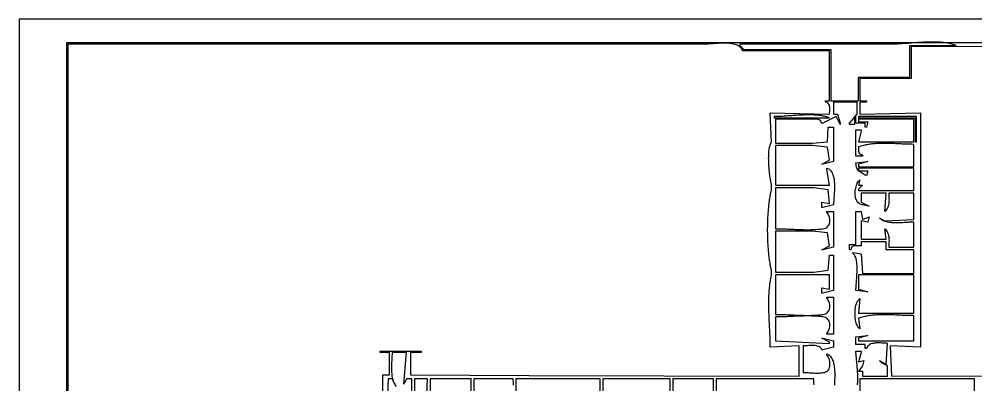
# Model space of a CAD drawing. Header units: metres. Extents: x 0 to 1224, y 0 to 792.
# Drawn here: x 0 to 726, y 514 to 792 of the extents above; entities that cross this region are included whole.
import ezdxf

# ---------------------------------------------------------------- set-up
doc = ezdxf.new("R2010")
doc.units = ezdxf.units.M

msp = doc.modelspace()

# ---------------------------------------------------------------- linework, layer by layer
for points in [[(0, 792), (0, 0), (1224, 0), (1224, 792), (0, 792)], [(36, 774), (36, 17), (1207, 17), (1207, 774), (36, 774)], [(276, 498), (276, 522), (281, 522), (281, 539), (274, 539), (274, 540), (305, 540), (305, 539), (297, 539), (297, 522), (387, 521.5448), (592, 521), (592, 544), (570, 543), (569.997, 543.9567), (569.9883, 544.9192), (569.9743, 545.887), (569.9553, 546.8601), (569.9317, 547.8381), (569.9039, 548.8208), (569.8722, 549.8081), (569.837, 550.7996), (569.7986, 551.7951), (569.7575, 552.7945), (569.714, 553.7975), (569.6685, 554.8038), (569.6213, 555.8132), (569.5728, 556.8255), (569.5233, 557.8406), (569.4733, 558.858), (569.4232, 559.8777), (569.3731, 560.8993), (569.3237, 561.9227), (569.2751, 562.9476), (569.2278, 563.9738), (569.1821, 565.0011), (569.1385, 566.0292), (569.0972, 567.058), (569.0587, 568.0871), (569.0232, 569.1163), (568.9913, 570.1455), (568.9632, 571.1743), (568.9393, 572.2027), (568.92, 573.2302), (568.9056, 574.2568), (568.8966, 575.2821), (568.8932, 576.306), (568.8959, 577.3282), (568.905, 578.3485), (568.9209, 579.3667), (568.9439, 580.3824), (568.9744, 581.3956), (569.0129, 582.406), (569.0596, 583.4132), (569.1149, 584.4173), (569.1792, 585.4177), (569.2528, 586.4145), (569.3362, 587.4073), (569.4296, 588.3958), (569.5336, 589.38), (569.6483, 590.3594), (569.7742, 591.334), (569.9117, 592.3035), (570.0611, 593.2676), (570.2228, 594.2261), (570.3972, 595.1789), (570.5846, 596.1256), (570.7854, 597.066), (571, 598), (571, 601), (570.8097, 601.8211), (570.6257, 602.6599), (570.4479, 603.5156), (570.2764, 604.3878), (570.1111, 605.2758), (569.9521, 606.179), (569.7992, 607.0969), (569.6527, 608.0289), (569.5123, 608.9744), (569.3782, 609.9328), (569.2504, 610.9034), (569.1287, 611.8858), (569.0133, 612.8794), (568.9042, 613.8835), (568.8013, 614.8976), (568.7046, 615.921), (568.6141, 616.9533), (568.5299, 617.9937), (568.452, 619.0418), (568.3802, 620.0969), (568.3147, 621.1585), (568.2555, 622.2259), (568.2025, 623.2986), (568.1557, 624.376), (568.1151, 625.4575), (568.0808, 626.5426), (568.0528, 627.6305), (568.0309, 628.7208), (568.0153, 629.8129), (568.006, 630.9061), (568.0029, 631.9999), (568.006, 633.0937), (568.0153, 634.187), (568.0309, 635.279), (568.0528, 636.3693), (568.0808, 637.4573), (568.1151, 638.5423), (568.1557, 639.6238), (568.2025, 640.7012), (568.2555, 641.7739), (568.3147, 642.8413), (568.3802, 643.9029), (568.452, 644.958), (568.5299, 646.0061), (568.6141, 647.0466), (568.7046, 648.0788), (568.8013, 649.1023), (568.9042, 650.1163), (569.0133, 651.1205), (569.1287, 652.114), (569.2504, 653.0964), (569.3782, 654.0671), (569.5123, 655.0255), (569.6527, 655.9709), (569.7992, 656.9029), (569.9521, 657.8208), (570.1111, 658.7241), (570.2764, 659.6121), (570.4479, 660.4843), (570.6257, 661.34), (570.8097, 662.1788), (571, 663), (571, 666), (570.846, 666.6727), (570.6902, 667.4051), (570.5337, 668.1933), (570.3776, 669.0334), (570.2227, 669.9216), (570.0703, 670.8537), (569.9213, 671.8261), (569.7768, 672.8347), (569.6378, 673.8757), (569.5053, 674.9452), (569.3804, 676.0392), (569.2642, 677.1539), (569.1577, 678.2854), (569.0618, 679.4296), (568.9778, 680.5829), (568.9065, 681.7411), (568.8491, 682.9005), (568.8066, 684.0571), (568.78, 685.2071), (568.7703, 686.3465), (568.7787, 687.4713), (568.8061, 688.5778), (568.8536, 689.662), (568.9223, 690.72), (569.0131, 691.7479), (569.1271, 692.7418), (569.2654, 693.6977), (569.429, 694.6119), (569.6189, 695.4803), (569.8362, 696.2991), (570.0819, 697.0644), (570.3571, 697.7722), (570.6627, 698.4187), (571, 699), (570, 721), (615, 720), (615.0215, 720.9253), (615.0706, 721.8691), (615.1242, 722.8164), (615.1593, 723.752), (615.1527, 724.6608), (615.0813, 725.5276), (614.9221, 726.3373), (614.6519, 727.0748), (614.2477, 727.7249), (613.6864, 728.2726), (612.9448, 728.7026), (612, 729), (612, 730), (615, 730), (615, 768), (549, 768), (548.717, 768.7062), (548.3595, 769.3551), (547.9313, 769.9488), (547.4362, 770.4895), (546.8782, 770.9794), (546.261, 771.4208), (545.5886, 771.8158), (544.8648, 772.1666), (544.0934, 772.4755), (543.2784, 772.7447), (542.4235, 772.9762), (541.5327, 773.1725), (540.6097, 773.3356), (539.6586, 773.4678), (538.6831, 773.5712), (537.687, 773.6481), (536.6743, 773.7007), (535.6488, 773.7311), (534.6144, 773.7417), (533.5749, 773.7345), (532.5342, 773.7118), (531.4962, 773.6758), (530.4647, 773.6287), (529.4435, 773.5728), (528.4366, 773.5101), (527.4478, 773.4429), (526.4809, 773.3734), (525.5399, 773.3039), (524.6285, 773.2365), (523.7507, 773.1734), (522.9103, 773.1168), (522.1112, 773.069), (521.3572, 773.0321), (520.6521, 773.0084), (520, 773), (428, 773), (37, 773)], [(37, 773), (37, 18), (1206, 18)], [(547, 773), (547, 772), (550, 769), (616, 769), (616, 730), (637, 730), (637, 748), (676, 748), (676, 772), (711, 772), (710.2295, 772.3069), (709.4361, 772.5914), (708.6206, 772.8543), (707.784, 773.096), (706.9272, 773.3174), (706.051, 773.519), (705.1564, 773.7015), (704.2442, 773.8657), (703.3154, 774.0121), (702.3708, 774.1415), (701.4114, 774.2545), (700.438, 774.3518), (699.4516, 774.434), (698.4531, 774.5019), (697.4433, 774.556), (696.4231, 774.5971), (695.3935, 774.6258), (694.3553, 774.6427), (693.3095, 774.6487), (692.2569, 774.6442), (691.1985, 774.6301), (690.1351, 774.6069), (689.0677, 774.5753), (687.9971, 774.5361), (686.9243, 774.4898), (685.8501, 774.4371), (684.7754, 774.3787), (683.7012, 774.3153), (682.6283, 774.2476), (681.5576, 774.1761), (680.4901, 774.1017), (679.4267, 774.0248), (678.3681, 773.9463), (677.3154, 773.8667), (676.2695, 773.7868), (675.2312, 773.7072), (674.2014, 773.6286), (673.181, 773.5517), (672.171, 773.477), (671.1722, 773.4053), (670.1855, 773.3373), (669.2119, 773.2737), (668.2522, 773.215), (667.3074, 773.1619), (666.3782, 773.1152), (665.4657, 773.0755), (664.5707, 773.0435), (663.6942, 773.0197), (662.837, 773.005), (662, 773), (547, 773)], [(1206, 773), (677, 771), (677, 747), (638, 747), (638, 730), (643, 730), (643, 729), (638, 729), (638, 720), (684, 721), (684.0895, 632), (684, 543), (661, 544), (662, 521), (1014, 522)], [(636.6033, 652.7423), (636.1058, 653.3209), (635.6763, 654.0039), (635.3133, 654.7788), (635.0155, 655.6333), (634.7815, 656.5549), (634.61, 657.5313), (634.4995, 658.55), (634.4488, 659.5987), (634.4564, 660.6648), (634.5209, 661.7361), (634.6411, 662.8), (634.8156, 663.8443), (635.0429, 664.8564), (635.3217, 665.824), (635.6507, 666.7347), (636.0284, 667.5761), (636.4536, 668.3357), (636.9248, 669.0011), (637.4407, 669.56), (638, 670), (637, 666), (640, 666), (637, 663), (637, 662), (679, 662), (679, 679), (637, 679), (637, 677), (644, 677), (643, 673), (642.0803, 673.6325), (641.2064, 674.192), (640.3804, 674.6966), (639.6046, 675.1642), (638.8811, 675.6128), (638.212, 676.0602), (637.5996, 676.5245), (637.046, 677.0235), (636.5534, 677.5754), (636.1239, 678.1979), (635.7598, 678.9092), (635.4631, 679.727), (635.2362, 680.6695), (635.081, 681.7545), (635, 683), (644, 684), (637, 682), (637, 680), (679, 680), (679, 697), (678.0446, 697.0041), (677.0803, 697.0159), (676.1075, 697.0348), (675.1269, 697.0598), (674.1388, 697.0903), (673.1438, 697.1254), (672.1424, 697.1644), (671.1351, 697.2065), (670.1224, 697.251), (669.1048, 697.297), (668.0829, 697.3439), (667.0571, 697.3908), (666.0279, 697.437), (664.9959, 697.4817), (663.9615, 697.5241), (662.9253, 697.5635), (661.8877, 697.599), (660.8494, 697.63), (659.8107, 697.6557), (658.7722, 697.6752), (657.7344, 697.6879), (656.6978, 697.6929), (655.6629, 697.6894), (654.6302, 697.6768), (653.6003, 697.6542), (652.5736, 697.6209), (651.5506, 697.5761), (650.5319, 697.519), (649.5179, 697.4488), (648.5092, 697.3649), (647.5063, 697.2663), (646.5097, 697.1524), (645.5198, 697.0224), (644.5372, 696.8755), (643.5624, 696.711), (642.596, 696.528), (641.6383, 696.3258), (640.69, 696.1037), (639.7515, 695.8608), (638.8233, 695.5964), (637.9059, 695.3097), (637, 695), (636.9932, 693.855), (636.9959, 692.8175), (637.0579, 691.8901), (637.229, 691.0756), (637.5589, 690.3766), (638.0975, 689.7959), (638.8946, 689.3361), (640, 689), (640, 688), (635, 688), (635, 708), (639, 708), (639, 707), (637, 699), (679, 699), (679, 716), (637, 716), (637, 714), (644, 714), (643, 710), (642, 710), (642, 713), (635, 713), (635, 718), (634, 718), (634, 712), (630, 712), (630, 713), (636, 720), (636, 729), (618, 729), (618, 720), (621, 720), (623, 713), (623, 712), (620, 718), (610, 713), (609, 713), (608.7026, 713.9457), (608.273, 714.6878), (607.726, 715.2494), (607.0767, 715.6537), (606.34, 715.9238), (605.5311, 716.0828), (604.6649, 716.1539), (603.7564, 716.1602), (602.8206, 716.1248), (601.8726, 716.0708), (600.9274, 716.0215), (600, 716), (574, 716), (574, 698), (602, 698), (613.3966, 699.0278), (614, 710), (618, 710), (618, 684), (610, 682), (609, 682), (615, 685), (613.3966, 694.9722), (602, 696), (574, 696), (574, 666), (615, 666), (613, 678), (613, 679), (613.7207, 678.6876), (614.3813, 678.3057), (614.9842, 677.8578), (615.5318, 677.3475), (616.0264, 676.7785), (616.4704, 676.1544), (616.8662, 675.4787), (617.2161, 674.7552), (617.5225, 673.9875), (617.7879, 673.1791), (618.0145, 672.3337), (618.2048, 671.4548), (618.3611, 670.5463), (618.4858, 669.6115), (618.5813, 668.6542), (618.6499, 667.6781), (618.6941, 666.6866), (618.7161, 665.6834), (618.7184, 664.6722), (618.7034, 663.6566), (618.6734, 662.6402), (618.6307, 661.6265), (618.5779, 660.6193), (618.5171, 659.6222), (618.4509, 658.6387), (618.3816, 657.6725), (618.3115, 656.7272), (618.2431, 655.8065), (618.1787, 654.9139), (618.1207, 654.0531), (618.0714, 653.2276), (618.0333, 652.4412), (618.0087, 651.6975), (618, 651), (610, 649), (609, 649), (609, 653), (615, 652), (613.9722, 662.3966), (603, 664), (574, 664), (574, 633), (574.9616, 632.996), (575.9302, 632.9848), (576.9053, 632.9668), (577.8864, 632.9428), (578.8732, 632.9134), (579.8652, 632.8793), (580.862, 632.8412), (581.8632, 632.7997), (582.8684, 632.7556), (583.8772, 632.7094), (584.8891, 632.6619), (585.9038, 632.6138), (586.9207, 632.5656), (587.9396, 632.518), (588.96, 632.4718), (589.9814, 632.4277), (591.0035, 632.3861), (592.0258, 632.348), (593.0479, 632.3138), (594.0695, 632.2843), (595.09, 632.2602), (596.1091, 632.2421), (597.1263, 632.2306), (598.1413, 632.2266), (599.1537, 632.2305), (600.1629, 632.2432), (601.1686, 632.2652), (602.1704, 632.2973), (603.1679, 632.3401), (604.1605, 632.3942), (605.1481, 632.4604), (606.13, 632.5393), (607.1059, 632.6316), (608.0754, 632.738), (609.0381, 632.859), (609.9935, 632.9955), (610.9413, 633.1481), (611.8049, 633.3761), (612.5666, 633.7382), (613.2282, 634.2193), (613.7915, 634.8044), (614.2584, 635.4782), (614.6306, 636.2259), (614.9101, 637.0321), (615.0985, 637.8819), (615.1977, 638.7602), (615.2096, 639.6518), (615.136, 640.5418), (614.9787, 641.4149), (614.7394, 642.2561), (614.4201, 643.0503), (614.0225, 643.7824), (613.5486, 644.4373), (613, 645), (613, 646), (618, 646), (618, 619), (610, 617), (609, 617), (615, 620), (613.3966, 629.9722), (602, 631), (574, 631), (574, 600), (603, 600), (613.9722, 601.6034), (615, 613), (618, 613), (618, 586), (610, 584), (609, 584), (609, 588), (615, 587), (615, 598), (574, 598), (574, 568), (574.9616, 567.996), (575.9302, 567.9848), (576.9053, 567.9668), (577.8864, 567.9428), (578.8732, 567.9134), (579.8652, 567.8793), (580.862, 567.8412), (581.8632, 567.7997), (582.8684, 567.7556), (583.8772, 567.7094), (584.8891, 567.6619), (585.9038, 567.6138), (586.9207, 567.5656), (587.9396, 567.518), (588.96, 567.4718), (589.9814, 567.4277), (591.0035, 567.3861), (592.0258, 567.348), (593.0479, 567.3138), (594.0695, 567.2843), (595.09, 567.2602), (596.1091, 567.2421), (597.1263, 567.2306), (598.1413, 567.2266), (599.1537, 567.2305), (600.1629, 567.2432), (601.1686, 567.2652), (602.1704, 567.2973), (603.1679, 567.3401), (604.1605, 567.3942), (605.1481, 567.4604), (606.13, 567.5393), (607.1059, 567.6316), (608.0754, 567.738), (609.0381, 567.859), (609.9935, 567.9955), (610.9413, 568.1481), (611.8049, 568.3761), (612.5666, 568.7382), (613.2282, 569.2193), (613.7915, 569.8043), (614.2584, 570.4782), (614.6307, 571.2258), (614.9101, 572.0321), (615.0985, 572.8819), (615.1978, 573.7602), (615.2097, 574.6518), (615.1361, 575.5417), (614.9787, 576.4148), (614.7395, 577.256), (614.4201, 578.0502), (614.0226, 578.7823), (613.5486, 579.4373), (613, 580), (613, 581), (618, 581), (618, 553), (613, 553), (613, 554), (613.5486, 554.5626), (614.0226, 555.2175), (614.4201, 555.9496), (614.7395, 556.7438), (614.9787, 557.585), (615.1361, 558.4581), (615.2097, 559.348), (615.1978, 560.2397), (615.0985, 561.118), (614.9101, 561.9678), (614.6307, 562.774), (614.2584, 563.5216), (613.7915, 564.1955), (613.2282, 564.7805), (612.5666, 565.2617), (611.8049, 565.6238), (610.9413, 565.8518), (609.9935, 566.0043), (609.0381, 566.1408), (608.0754, 566.2618), (607.1059, 566.3682), (606.13, 566.4605), (605.1481, 566.5394), (604.1605, 566.6056), (603.1679, 566.6598), (602.1704, 566.7025), (601.1686, 566.7346), (600.1629, 566.7566), (599.1537, 566.7693), (598.1413, 566.7733), (597.1263, 566.7692), (596.1091, 566.7578), (595.09, 566.7397), (594.0695, 566.7155), (593.0479, 566.6861), (592.0258, 566.6519), (591.0035, 566.6137), (589.9814, 566.5722), (588.96, 566.528), (587.9396, 566.4818), (586.9207, 566.4343), (585.9038, 566.3861), (584.8891, 566.3379), (583.8772, 566.2904), (582.8684, 566.2443), (581.8632, 566.2002), (580.862, 566.1587), (579.8652, 566.1206), (578.8732, 566.0865), (577.8864, 566.0571), (576.9053, 566.0331), (575.9302, 566.0151), (574.9616, 566.0039), (574, 566), (574, 548), (615, 546), (615, 547), (609, 550), (610, 550), (618, 548), (618, 543), (610, 541), (609, 541), (608.7538, 541.7647), (608.3781, 542.4102), (607.8856, 542.9458), (607.2887, 543.3805), (606.6001, 543.7235), (605.8321, 543.984), (604.9974, 544.171), (604.1086, 544.2938), (603.1781, 544.3615), (602.2185, 544.3832), (601.2424, 544.3681), (600.2623, 544.3253), (599.2907, 544.264), (598.3402, 544.1933), (597.4233, 544.1225), (596.5526, 544.0605), (595.7407, 544.0166), (595, 544), (595, 524), (595.8519, 523.9861), (596.7582, 523.9481), (597.7117, 523.8916), (598.7049, 523.8221), (599.7306, 523.7452), (600.7814, 523.6665), (601.8499, 523.5915), (602.9289, 523.5258), (604.0111, 523.475), (605.0891, 523.4445), (606.1555, 523.4401), (607.203, 523.4671), (608.2244, 523.5313), (609.2123, 523.6381), (610.1593, 523.7932), (611.0582, 524.002), (611.9015, 524.2702), (612.6821, 524.6034)], [(573, 718), (573, 717), (615, 717), (614.2205, 717.3084), (613.416, 717.5911), (612.5876, 717.8489), (611.7364, 718.0828), (610.8637, 718.2935), (609.9705, 718.4819), (609.0579, 718.6491), (608.1273, 718.7958), (607.1795, 718.9231), (606.216, 719.0316), (605.2376, 719.1224), (604.2457, 719.1964), (603.2414, 719.2544), (602.2257, 719.2973), (601.1999, 719.326), (600.1651, 719.3415), (599.1224, 719.3446), (598.0729, 719.3361), (597.0179, 719.3171), (595.9585, 719.2883), (594.8958, 719.2508), (593.8309, 719.2053), (592.765, 719.1527), (591.6993, 719.0941), (590.6349, 719.0301), (589.5729, 718.9619), (588.5145, 718.8901), (587.4607, 718.8158), (586.4129, 718.7398), (585.3721, 718.6631), (584.3394, 718.5864), (583.316, 718.5107), (582.3031, 718.437), (581.3017, 718.366), (580.3131, 718.2987), (579.3384, 718.236), (578.3787, 718.1787), (577.4351, 718.1278), (576.5089, 718.0842), (575.6011, 718.0487), (574.7129, 718.0222), (573.8455, 718.0057), (573, 718)], [(637, 718), (637, 717), (680, 717), (680, 699), (681, 699), (681, 718), (637, 718)], [(636.1875, 514.4686), (636.2974, 515.419), (636.3779, 516.4124), (636.4312, 517.4442), (636.4594, 518.5093), (636.4646, 519.603), (636.449, 520.7204), (636.4146, 521.8566), (636.3636, 523.0069), (636.2981, 524.1662), (636.2202, 525.3299), (636.1319, 526.493), (636.0355, 527.6507), (635.9331, 528.7981), (635.8267, 529.9304), (635.7184, 531.0427), (635.6104, 532.1302), (635.5049, 533.1881), (635.4038, 534.2113), (635.3093, 535.1953), (635.2236, 536.1349), (635.1487, 537.0255), (635.0868, 537.8622), (635.04, 538.64), (635.0103, 539.3542), (635, 540), (639, 540), (639, 539), (637, 532), (641, 533), (640, 529), (637, 525), (640, 525), (640, 521), (659, 521), (659, 529), (655, 531), (653, 533), (658, 530), (659, 546), (658.1859, 546.0139), (657.3273, 546.0506), (656.4319, 546.1025), (655.5074, 546.1622), (654.5613, 546.2219), (653.6013, 546.2743), (652.6352, 546.3117), (651.6706, 546.3266), (650.7151, 546.3114), (649.7764, 546.2586), (648.8622, 546.1606), (647.9801, 546.0099), (647.1378, 545.7989), (646.343, 545.5201), (645.6033, 545.1659), (644.9264, 544.7288), (644.32, 544.2012), (643.7916, 543.5755), (643.3491, 542.8443), (643, 542), (642, 542), (642, 545), (635, 545), (635, 551), (644, 552), (637, 550), (637, 548), (679, 548), (679, 567), (678.0446, 567.0041), (677.0803, 567.0159), (676.1075, 567.0348), (675.1268, 567.0598), (674.1388, 567.0903), (673.1438, 567.1254), (672.1423, 567.1644), (671.135, 567.2065), (670.1224, 567.251), (669.1048, 567.297), (668.0828, 567.3439), (667.057, 567.3908), (666.0278, 567.437), (664.9958, 567.4817), (663.9614, 567.5241), (662.9252, 567.5635), (661.8877, 567.599), (660.8493, 567.63), (659.8106, 567.6557), (658.7721, 567.6752), (657.7343, 567.6879), (656.6977, 567.6929), (655.6629, 567.6894), (654.6302, 567.6768), (653.6003, 567.6542), (652.5736, 567.6209), (651.5506, 567.5761), (650.5319, 567.519), (649.5179, 567.4488), (648.5092, 567.3649), (647.5063, 567.2663), (646.5096, 567.1524), (645.5198, 567.0224), (644.5372, 566.8755), (643.5624, 566.711), (642.596, 566.528), (641.6383, 566.3258), (640.69, 566.1037), (639.7514, 565.8608), (638.8233, 565.5964), (637.9059, 565.3097), (637, 565), (638, 557), (637.4891, 557.3934), (637.0162, 557.8819), (636.581, 558.4583), (636.1837, 559.1151), (635.8242, 559.845), (635.5026, 560.6409), (635.2188, 561.4952), (634.9729, 562.4008), (634.7648, 563.3502), (634.5945, 564.3363), (634.4621, 565.3516), (634.3675, 566.3889), (634.3107, 567.4407), (634.2918, 568.5), (634.3107, 569.5592), (634.3675, 570.611), (634.4621, 571.6483), (634.5945, 572.6636), (634.7648, 573.6497), (634.9729, 574.5991), (635.2188, 575.5047), (635.5026, 576.359), (635.8242, 577.1549), (636.1837, 577.8848), (636.581, 578.5416), (637.0162, 579.118), (637.4891, 579.6065), (638, 580), (637, 569), (679, 569), (679, 598), (637, 598), (637, 587), (644, 585), (635, 586), (635.0095, 586.6818), (635.0364, 587.4298), (635.0783, 588.2388), (635.1327, 589.1035), (635.1973, 590.0186), (635.2695, 590.9791), (635.347, 591.9795), (635.4274, 593.0148), (635.5081, 594.0796), (635.5869, 595.1687), (635.6612, 596.2769), (635.7286, 597.399), (635.7868, 598.5297), (635.8332, 599.6638), (635.8654, 600.796), (635.8811, 601.9212), (635.8778, 603.034), (635.853, 604.1293), (635.8043, 605.2019), (635.7294, 606.2464), (635.6257, 607.2577), (635.4909, 608.2305), (635.3226, 609.1596), (635.1182, 610.0398), (634.8754, 610.8658), (634.5917, 611.6323), (634.2648, 612.3343), (633.8921, 612.9664), (633.4713, 613.5233), (633, 614), (633, 615), (639, 614), (640, 599), (679, 599), (679, 617), (658, 617), (658, 623), (639, 623), (639, 620), (638.0416, 620.0199), (637.0902, 620.062), (636.1588, 620.0993), (635.2606, 620.1049), (634.4085, 620.0519), (633.6157, 619.9135), (632.8954, 619.6629), (632.2605, 619.2731), (631.7243, 618.7172), (631.2997, 617.9685), (631, 617), (630, 617), (630, 621), (635, 621), (635, 646), (639, 646), (640, 640), (645, 642), (644, 638), (639, 639), (639, 625), (658, 625), (657, 633), (657.7137, 632.2237), (658.3107, 631.4155), (658.8009, 630.5775), (659.1944, 629.7118), (659.5011, 628.8208), (659.7311, 627.9066), (659.8943, 626.9714), (660.0009, 626.0175), (660.0607, 625.047), (660.0839, 624.0622), (660.0804, 623.0652), (660.0602, 622.0582), (660.0334, 621.0436), (660.01, 620.0234), (660, 619), (679, 619), (679, 638), (678.1746, 637.99), (677.3109, 637.9623), (676.4125, 637.9199), (675.4829, 637.8658), (674.5257, 637.803), (673.5443, 637.7347), (672.5423, 637.6638), (671.5233, 637.5935), (670.4907, 637.5268), (669.4481, 637.4667), (668.3991, 637.4163), (667.3471, 637.3786), (666.2957, 637.3567), (665.2485, 637.3537), (664.2089, 637.3725), (663.1805, 637.4164), (662.1669, 637.4882), (661.1715, 637.5911), (660.1979, 637.7281), (659.2497, 637.9023), (658.3303, 638.1166), (657.4434, 638.3743), (656.5923, 638.6783), (655.7808, 639.0316), (655.0122, 639.4374), (654.2902, 639.8987), (653.6183, 640.4185), (653, 641), (657, 639), (679, 640), (679, 660), (660, 660), (660.01, 658.9765), (660.0334, 657.9563), (660.0602, 656.9416), (660.0804, 655.9347), (660.0839, 654.9377), (660.0607, 653.9529), (660.0009, 652.9824), (659.8943, 652.0284), (659.7311, 651.0932), (659.5011, 650.179), (659.1944, 649.288), (658.8009, 648.4224), (658.3107, 647.5844), (657.7137, 646.7762), (657, 646), (658, 660), (639, 660), (639, 653), (645, 650), (644.1032, 650.2351), (643.137, 650.4354), (642.1274, 650.6233), (641.1001, 650.821), (640.0809, 651.0511), (639.0959, 651.3359), (638.1707, 651.6977), (637.3312, 652.1591), (636.6034, 652.7423)], [(298, 469), (298, 519), (294, 519), (292, 515), (294, 539), (283, 539), (282.9915, 538.2572), (282.9681, 537.4566), (282.9327, 536.6033), (282.8882, 535.7026), (282.8374, 534.7598), (282.7832, 533.7802), (282.7286, 532.7688), (282.6765, 531.7312), (282.6296, 530.6724), (282.591, 529.5978), (282.5636, 528.5126), (282.5501, 527.422), (282.5536, 526.3314), (282.5768, 525.246), (282.6228, 524.171), (282.6944, 523.1118), (282.7945, 522.0735), (282.926, 521.0614), (283.0918, 520.0807), (283.2947, 519.1369), (283.5378, 518.235), (283.8238, 517.3803), (284.1557, 516.5782), (284.5364, 515.8339), (284.9687, 515.1525), (285.4556, 514.5395), (286, 514)], [(612.6821, 524.6033), (613.3476, 525.0285), (613.9068, 525.5836), (614.3642, 526.2508), (614.724, 527.0122), (614.9905, 527.85), (615.1681, 528.7463), (615.261, 529.6833), (615.2736, 530.643), (615.2101, 531.6077), (615.075, 532.5595), (614.8724, 533.4806), (614.6068, 534.3531), (614.2824, 535.1591), (613.9036, 535.8808), (613.4747, 536.5004), (613, 537), (613, 538), (613.6546, 537.7151), (614.2616, 537.3618), (614.8228, 536.9432), (615.3396, 536.4624), (615.8138, 535.9225), (616.2468, 535.3266), (616.6404, 534.6779), (616.996, 533.9795), (617.3154, 533.2344), (617.6002, 532.4459), (617.8518, 531.6169), (618.0721, 530.7506), (618.2624, 529.8502), (618.4246, 528.9187), (618.5601, 527.9593), (618.6706, 526.975), (618.7578, 525.969), (618.8231, 524.9444), (618.8682, 523.9044), (618.8947, 522.8519), (618.9043, 521.7902), (618.8985, 520.7224), (618.8789, 519.6515), (618.8472, 518.5807), (618.8049, 517.5131), (618.7538, 516.4518), (618.6953, 515.3999), (618.631, 514.3606)], [(286, 513), (283, 519), (280, 519), (278.9722, 495.3179)], [(309, 501), (310, 519), (300, 519), (300.1474, 477.1042)], [(343, 473), (343, 519), (312, 519), (312, 473)], [(375.1534, 514.2348), (375.1046, 515.2216), (375.0625, 516.1933), (375.0294, 517.1483), (375.0077, 518.0844), (375, 519), (345, 519), (345, 473)], [(441, 473), (441, 519), (377, 519), (377, 473)], [(494, 473), (494, 519), (443, 519), (443, 473)], [(527, 473), (527, 519), (496, 519), (496, 473)], [(603.1886, 514.4653), (603.1398, 515.4387), (603.0951, 516.338), (603.0567, 517.1535), (603.0266, 517.8755), (603.007, 518.4942), (603, 519), (529, 519), (529, 473)], [(725, 450), (725, 519), (638, 519), (638, 508)]]:
    msp.add_lwpolyline(points)

doc.saveas('drawing.dxf')
